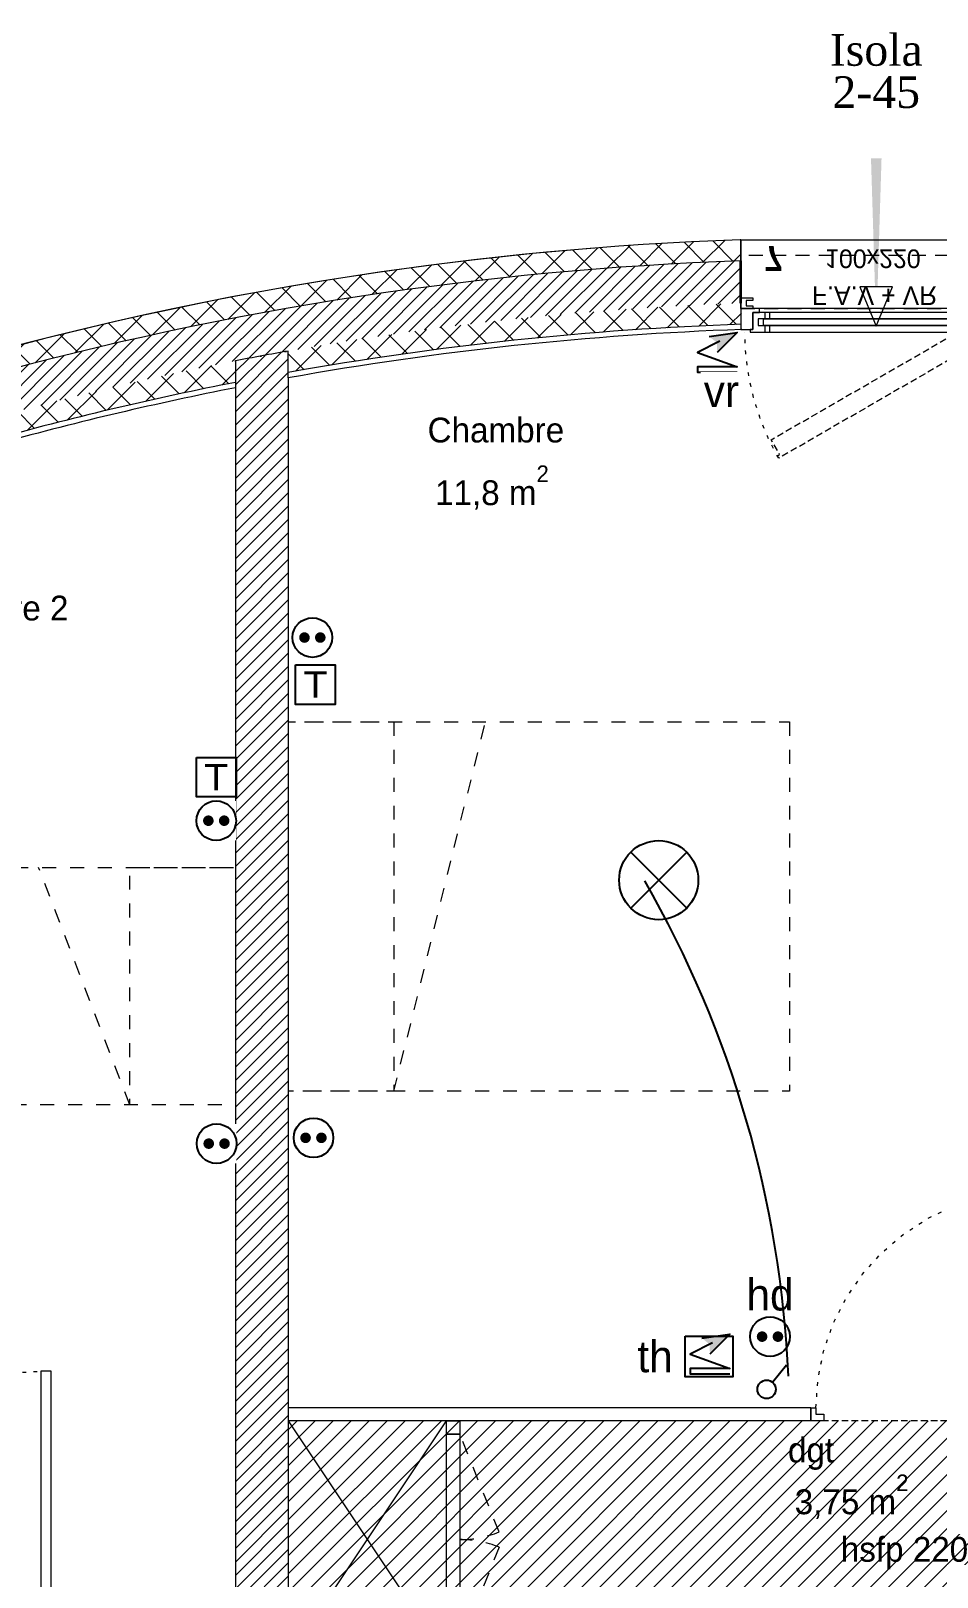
# Model space of a CAD drawing. Header units: centimetres. Extents: x 2738 to 7810, y 2495 to 5758.
# Drawn here: x 4355 to 4699, y 5005 to 5592 of the extents above; entities that cross this region are included whole.
import ezdxf

# ---------------------------------------------------------------- set-up
doc = ezdxf.new("R2010")
doc.units = ezdxf.units.CM
doc.header["$LTSCALE"] = 12.7
for name, pattern in [('Style de ligne -1', [0.83328, 0.41656, -0.41672]), ('Style de ligne -13', [0.29527559055118113, 0.1968503937007874, -0.09842519685039369]), ('Style de ligne -14', [0.29527559055118113, 0.1968503937007874, -0.09842519685039369]), ('Style de ligne -17', [0.6944444444444444, 0.41656, -0.2778844444444445]), ('Style de ligne -18', [0.3280839764644265, 0.1093613254881422, -0.2187226509762843]), ('VW-01', [0.83312, 0.41656, -0.41656])]:
    doc.linetypes.add(name, pattern=pattern)
for name, color, linetype, lineweight in [('B Faux plafonds', 7, 'Continuous', 5), ('B GÈnÈral', 7, 'Continuous', 5), ('B Général', 7, 'Continuous', 5), ('C ANNOTATIONS-prestations', 7, 'Continuous', 5), ('C ANNOTATIONS-texte', 7, 'Continuous', 5), ('C ANNOTATIONS-texte surfaces', 7, 'Continuous', 5), ('prlm-ELEC-CFA', 1, 'Continuous', 25), ('prlm-ELEC-CFO', 1, 'Continuous', 25)]:
    doc.layers.add(name, color=color, linetype=linetype, lineweight=lineweight)
doc.layers.add('prlm-VMC', color=93, linetype='Continuous')
doc.styles.add('Eurostile', font='')
doc.styles.add('Eurostile (bold)', font='')
doc.styles.add('prlm-elec-cfa', font='comic.ttf', dxfattribs={"height": 12})
doc.styles.add('prlm-elec-cfo', font='comic.ttf', dxfattribs={"height": 12})
doc.styles.add('prlm-vmc', font='pala.ttf', dxfattribs={"height": 14})
doc.styles.get('Eurostile').set_extended_font_data('Eurostile')
doc.styles.get('Eurostile (bold)').set_extended_font_data('Eurostile', bold=True)
pattern_1 = [(44.99999999999999, (0, 0), (-5.656854249492381, 5.656854249492381), []), (135, (0, 0), (5.65685424949238, 5.656854249492379), [])]
pattern_2 = [(45, (0, 0), (2.425347222222122, -2.645833333333339), [])]

# ---------------------------------------------------------------- blocks, each defined once
blk = doc.blocks.new('F 100x220 (all. vitrée fixe) + VR')
at = {"layer": 'B Général', "color": 7, "linetype": 'Continuous', "lineweight": 35}
for p, q in [((-50, 7), (-50, -9)), ((50, 7), (50, -9))]:
    blk.add_line(p, q, dxfattribs=at)
at = {"layer": 'B Général'}
blk.add_line((45, 9), (-45, 9.000000024665496), dxfattribs=at)
at = {"layer": 'B Général', "color": 7, "linetype": 'Style de ligne -14', "lineweight": 5, "flags": 128}
blk.add_lwpolyline([(-35.68747686898242, 65.8169872981085), (-36.18747686898242, 64.95096189432405), (-35.32145146519797, 64.45096189432405), (-38.57145146519797, 58.82179676972527), (42.63397459621556, 11.93782217350899), (45.88397459621556, 17.56698729810778), (46.75, 17.06698729810778), (47.25, 17.93301270189222)], close=True, dxfattribs=at)
at = {"layer": 'B Général', "color": 7, "linetype": 'Continuous', "lineweight": 5, "flags": 128}
for points in [[(-39, 15.5), (-41.5, 15.5), (-41.5, 13), (-39, 13), (-39, 10.5), (-45.5, 10.5), (-45.5, 17), (-46.5, 17), (-46.5, 18), (-39, 18)], [(39, 15.5), (41.5, 15.5), (41.5, 13), (39, 13), (39, 10.5), (45.5, 10.5), (45.5, 17), (46.5, 17), (46.5, 18), (39, 18)]]:
    blk.add_lwpolyline(points, close=True, dxfattribs=at)
at = {"layer": 'B Général', "lineweight": 5, "flags": 128}
for points in [[(-41, 18), (41, 18), (41, 15.5), (-41, 15.5)], [(-43, 10.5), (-43, 9), (-50, 9), (-50, 17), (-45.5, 17), (-45.5, 10.5)], [(-43.5, 15.5), (43.5, 15.5), (43.5, 13), (-43.5, 13)], [(-41, 13), (41, 13), (41, 10.5), (-41, 10.5)], [(43, 10.5), (43, 9), (50, 9), (50, 17), (45.5, 17), (45.5, 10.5)], [(-50, 9), (-50, 5), (-45.5, 5), (-45.5, 6), (-48, 6), (-48, 8), (-45.5, 8), (-45.5, 9)], [(50, 9), (50, 5), (45.5, 5), (45.5, 6), (48, 6), (48, 8), (45.5, 8), (45.5, 9)]]:
    blk.add_lwpolyline(points, close=True, dxfattribs=at)
at = {"layer": 'B Général', "color": 7, "linetype": 'Style de ligne -17', "lineweight": 5, "flags": 128}
blk.add_lwpolyline([(-50, 9), (50, 9), (50, -10.99999999999999), (-50, -10.99999999999999)], close=True, dxfattribs=at)
at = {"layer": 'B Général', "lineweight": 13, "flags": 128}
blk.add_lwpolyline([(-50, -9), (-50, -17), (50, -17), (50, -9)], dxfattribs=at)
at = {"layer": 'B Général'}
blk.add_circle((47, 17.5), 0.5, dxfattribs=at)
at = {"layer": 'B Général', "color": 7, "linetype": 'Style de ligne -18', "lineweight": 5}
blk.add_arc((49, 17.5), 97.50128204285315, 150.2938219346503, 179.7061780653493, dxfattribs=at)
at = {"layer": 'B Général', "color": 7, "insert": (-23.11228434244791, 7.698167323706902), "char_height": 7.059000651041666, "attachment_point": 1, "line_spacing_factor": 0.8941417206159927, "style": 'Eurostile'}
blk.add_mtext('F.A.V + VR', dxfattribs=at)
at = {"layer": 'C ANNOTATIONS-prestations', "insert": (-41.14610358039798, -5.189102588252828), "char_height": 9.412000868055555, "attachment_point": 1, "rotation": 359.9999977054835, "line_spacing_factor": 0.8941417206159925, "style": 'Eurostile (bold)'}
blk.add_mtext('7', dxfattribs=at)
at = {"layer": 'C ANNOTATIONS-prestations', "insert": (-2.023100006972253e-07, -6.301830679948291), "char_height": 7.059000651041666, "width": 100.0000003003514, "attachment_point": 2, "rotation": 359.9999977054835, "line_spacing_factor": 0.8941417206159927, "style": 'Eurostile'}
blk.add_mtext('100x220', dxfattribs=at)
blk = doc.blocks.new('xi.PTCE')
at = {"layer": 'prlm-ELEC-CFO', "color": 0}
for points in [[(-10.60659522320293, 10.60659522319725), (10.60659522319941, -10.6065952232051)], [(10.60659522319322, 10.60659522319992), (-10.60659522320561, -10.6065952231989)]]:
    blk.add_lwpolyline(points, dxfattribs=at)
at = {"layer": 'prlm-ELEC-CFO', "color": 0, "linetype": 'ByBlock'}
blk.add_circle((0, -5.684341886080801e-12), 14.99999081525029, dxfattribs=at)
blk = doc.blocks.new('xi.SA')
at = {"layer": 'prlm-ELEC-CFO', "color": 0}
blk.add_lwpolyline([(0.1999519872527831, -1.277829679505246), (5.500000000000002, 5.280328626265042)], dxfattribs=at)
blk.add_circle((-2.000000000000001, -4.000000000000004), 3.5, dxfattribs=at)
blk = doc.blocks.new('xi.PCHD')
at = {"color": 0, "lineweight": 5}
blk.add_wipeout([(-7.500000000000002, -7.5), (7.499999999999995, -7.5), (7.4999999999999964, 7.4999999999999964), (-7.499999999999998, 7.4999999999999964)], dxfattribs=at).dxf.layer = 'prlm-ELEC-CFO'
at = {"layer": 'prlm-ELEC-CFO', "color": 0, "linetype": 'ByBlock', "lineweight": 5, "const_width": 2}
for points in [[(-4.000000000000002, 0, 1), (-2.000000000000002, 0, 1)], [(1.999999999999998, 0, 1), (3.999999999999998, 0, 1)]]:
    blk.add_lwpolyline(points, format="xyb", close=True, dxfattribs=at)
at = {"layer": 'prlm-ELEC-CFO', "color": 0, "linetype": 'ByBlock', "lineweight": -2}
blk.add_circle((-3.552713678800501e-15, 0), 7.5, dxfattribs=at)
blk = doc.blocks.new('xi.PC')
at = {"color": 0, "lineweight": 5}
blk.add_wipeout([(-7.500000000000002, -7.5), (7.499999999999995, -7.5), (7.4999999999999964, 7.4999999999999964), (-7.499999999999998, 7.4999999999999964)], dxfattribs=at).dxf.layer = 'prlm-ELEC-CFO'
at = {"layer": 'prlm-ELEC-CFO', "color": 0, "linetype": 'ByBlock', "lineweight": 5, "const_width": 2}
for points in [[(-4.000000000000002, 0, 1), (-2.000000000000002, 0, 1)], [(1.999999999999998, 0, 1), (3.999999999999998, 0, 1)]]:
    blk.add_lwpolyline(points, format="xyb", close=True, dxfattribs=at)
at = {"layer": 'prlm-ELEC-CFO', "color": 0, "linetype": 'ByBlock', "lineweight": -2}
blk.add_circle((-3.552713678800501e-15, 0), 7.5, dxfattribs=at)
blk = doc.blocks.new('xi.TEL')
at = {"layer": 'prlm-ELEC-CFA', "color": 0, "linetype": 'ByBlock', "lineweight": -2, "flags": 128}
blk.add_lwpolyline([(-7.499999999999999, 7.5), (7.500000000000002, 7.5), (7.499999999999998, -7.5), (-7.500000000000002, -7.5)], close=True, dxfattribs=at)
at = {"layer": 'prlm-ELEC-CFA', "color": 0, "linetype": 'ByBlock', "insert": (-1.77635683940025e-15, 3.637978807091713e-12), "char_height": 10, "width": 11.36, "attachment_point": 5}
blk.add_mtext('{\\fVerdana|b0|i0|c0|p34;T}', dxfattribs=at)
blk = doc.blocks.new('xi.VR')
at = {"layer": 'prlm-ELEC-CFO', "lineweight": 5}
blk.add_hatch(color=0, dxfattribs=at).paths.add_polyline_path([(-2.999999999999967, 6.000000000000014), (-0.1026311234992878, 3.698684438250361), (0, 0), (7.500000000000002, 7.5)])
at = {"layer": 'prlm-ELEC-CFO', "color": 0}
for points in [[(-2.999999999999967, 6.000000000000014), (7.500000000000002, 7.5), (-2.775557561562891e-17, 8.881784197001252e-16)], [(0.954681274365611, 4.227340637182806), (-7.499999999999992, 7.105427357601002e-15), (7.500000000000009, -5.499999999999993), (-7.499999999999991, -5.499999999999986), (-7.499999999999992, -7.499999999999986), (7.500000000000008, -7.499999999999993)]]:
    blk.add_lwpolyline(points, dxfattribs=at)
blk = doc.blocks.new('xi.TH')
at = {"color": 0, "lineweight": 5}
blk.add_wipeout([(-7.500000000000002, -7.5), (7.499999999999995, -7.5), (7.4999999999999964, 7.4999999999999964), (-7.499999999999998, 7.4999999999999964)], dxfattribs=at).dxf.layer = 'prlm-ELEC-CFA'
at = {"layer": 'prlm-ELEC-CFA', "lineweight": 5}
blk.add_hatch(color=0, dxfattribs=at).paths.add_polyline_path([(-2.999999999999967, 6.000000000000009), (-0.1026311234992878, 3.698684438250353), (0, -3.552713678800501e-15), (7.500000000000002, 7.499999999999996)])
at = {"layer": 'prlm-ELEC-CFA', "color": 0}
for points in [[(-2.999999999999967, 6.000000000000015), (7.500000000000002, 7.500000000000001), (-5.551115123125783e-17, 1.77635683940025e-15)], [(0.954681274365611, 4.227340637182804), (-7.499999999999992, 7.105427357601002e-15), (7.500000000000009, -5.499999999999993), (-7.499999999999991, -5.499999999999993), (-7.499999999999992, -7.499999999999993), (7.500000000000008, -7.499999999999993)]]:
    blk.add_lwpolyline(points, dxfattribs=at)
blk = doc.blocks.new('PP 80')
at = {"layer": 'B Général', "flags": 128}
blk.add_lwpolyline([(-43, 2.5), (-43, 85.50000000000001), (-39, 85.50000000000001), (-39, 2.5)], close=True, dxfattribs=at)
at = {"layer": 'B Général', "linetype": 'Style de ligne -18', "lineweight": 5, "flags": 128}
blk.add_lwpolyline([(46, 2.5), (45.27281322436674, 13.33367395527999), (43.10369523933956, 23.98198074408892), (39.52976026989165, 34.26272488556464), (34.6121593153193, 44.00000000000001), (28.43503392665159, 53.02719860764389), (21.1040763975609, 61.18986283894628), (12.74472147155377, 68.34832724354823), (3.5, 74.38010851278563), (-6.471908247187026, 79.18200119882823), (-17.00038117028418, 82.67184358162976), (-27.90527366882278, 84.78992349320853), (-39, 85.50000000000001)], dxfattribs=at)
at = {"layer": 'B Général', "color": 7, "linetype": 'Continuous', "lineweight": 5, "flags": 128}
for points in [[(-45, 2.5), (-43, 2.5), (-43, 0), (-40, 0), (-40, -2.5), (-45, -2.5)], [(48, 2.5), (46, 2.5), (46, 0), (43, 0), (43, -2.5), (48, -2.5), (48, -2.5), (48, -2.5), (48, 1.785714285714266), (48, 1.785714285714266)]]:
    blk.add_lwpolyline(points, close=True, dxfattribs=at)
at = {"layer": 'C ANNOTATIONS-prestations', "insert": (-37.49847276475694, 32.5), "char_height": 5.882500542534722, "attachment_point": 1, "rotation": 90, "line_spacing_factor": 0.8941417206159925, "style": 'Eurostile'}
blk.add_mtext('PP 83 x 204', dxfattribs=at)
blk = doc.blocks.new('PL 60.90')
at = {"layer": 'B Général', "color": 7, "linetype": 'Continuous', "lineweight": 5}
for p, q in [((-42.5, 42.83333333333339), (47.5, -17.27250000000004)), ((47.5, 42.72749999999996), (-42.5, -17.27250000000004))]:
    blk.add_line(p, q, dxfattribs=at)
at = {"layer": 'B Général', "color": 7, "linetype": 'Style de ligne -1', "lineweight": 5}
for p, q in [((-0.3851021013543232, -37.18840942494315), (-37.5, -22.27250000000004)), ((5.385102101354323, -37.18840942494315), (42.5, -22.27250000000004))]:
    blk.add_line(p, q, dxfattribs=at)
at = {"layer": 'B Général', "color": 7, "linetype": 'Continuous', "lineweight": 5, "flags": 128}
for points in [[(47.5, -17.27250000000004), (47.5, 42.72749999999996), (-42.5, 42.72749999999996), (-42.5, -17.27250000000004)], [(-37.5, -17.27250000000004), (-37.5, -22.27250000000004), (-42.5, -22.27250000000004), (-42.5, -17.27250000000004)], [(47.5, -17.27250000000004), (47.5, -22.27250000000004), (42.5, -22.27250000000004), (42.5, -17.27250000000004)]]:
    blk.add_lwpolyline(points, close=True, dxfattribs=at)
at = {"layer": 'B Général', "color": 252, "linetype": 'Continuous', "lineweight": 5, "true_color": 0x888888, "flags": 128}
blk.add_lwpolyline([(42.5, -17.27250000000004), (42.5, -22.27250000000004), (-42.5, -22.27250000000004), (-42.5, -17.27250000000004)], close=True, dxfattribs=at)
at = {"layer": 'B Général', "color": 7, "linetype": 'Style de ligne -1', "lineweight": 5}
for centre, start, end in [((-37.5, -22.27250000000004), 338.1055604743493, 0), ((42.5, -22.27250000000004), 180, 201.8944395256507)]:
    blk.add_arc(centre, 39.99999999999999, start, end, dxfattribs=at)
at = {"layer": 'B Général', "color": 7, "insert": (-36.72649730810362, 22.09816731770833), "char_height": 7.059000651041666, "attachment_point": 1, "line_spacing_factor": 0.8941417206159927, "style": 'Eurostile'}
blk.add_mtext('PL', dxfattribs=at)
at = {"layer": 'C ANNOTATIONS-prestations', "insert": (-36.72649730810362, 10.60666666666663), "char_height": 4.706000434027778, "attachment_point": 4, "line_spacing_factor": 0.8941417206159925, "style": 'Eurostile'}
blk.add_mtext('60*90', dxfattribs=at)
blk = doc.blocks.new('Groupe-8-1')
at = {"layer": 'B Général', "color": 7, "linetype": 'VW-01', "lineweight": 5}
blk.add_line((70.00000000000072, -99.98917094827775), (-69.99999999999928, -65.35394741364871), dxfattribs=at)
at = {"layer": 'B Général', "linetype": 'VW-01', "flags": 128}
for points in [[(-70, 50), (70, 50), (70, -140), (-70, -140)], [(-70, -99.98917094827775), (70, -99.98917094827775), (70, -140), (-70, -140)]]:
    blk.add_lwpolyline(points, close=True, dxfattribs=at)
blk = doc.blocks.new('Lit 90.190')
at = {"layer": 'B Général', "color": 7, "linetype": 'VW-01', "lineweight": 5}
blk.add_line((45, 54.98917094827775), (-45, 20.35394741364944), dxfattribs=at)
at = {"layer": 'B Général', "linetype": 'VW-01', "flags": 128}
for points in [[(-45, 95), (45, 95), (45, -95), (-45, -95)], [(-45, 95), (45, 95), (45, 54.98917094827775), (-45, 54.98917094827775)]]:
    blk.add_lwpolyline(points, close=True, dxfattribs=at)
blk = doc.blocks.new('xi.EA')
at = {"layer": 'prlm-VMC', "color": 0, "linetype": 'ByBlock', "lineweight": 5, "flags": 128}
blk.add_lwpolyline([(-6.173283998447005, -15.00409564159054), (6.173283998461557, -15.00409564159054), (0, 0)], close=True, dxfattribs=at)
at = {"layer": 'prlm-VMC', "color": 0, "linetype": 'ByBlock', "lineweight": -2, "flags": 128}
blk.add_lwpolyline([(0, -15.00409564159054, 1, 4, 0), (0, -63.62936813302804, 1, 1, 0)], format="xyseb", dxfattribs=at)
at = {"layer": 'prlm-VMC', "color": 0, "linetype": 'ByBlock', "lineweight": 5}
blk.add_solid([(1.364242052659392e-12, -2.273736754432321e-12), (6.173283998465649, -15.00409564158872), (-6.173283998440183, -15.00409564158872), (1.364242052659392e-12, -2.273736754432321e-12)], dxfattribs=at)

msp = doc.modelspace()

# ---------------------------------------------------------------- hatches: boundary and pattern name
at = {"layer": 'B Faux plafonds', "linetype": 'Continuous', "lineweight": 5, "true_color": 0xaaaaaa}
h = msp.add_hatch(dxfattribs=at)
h.set_pattern_fill('F_P__SOFFITE', color=253, style=0, pattern_type=2)
h.set_pattern_definition([(45, (4792.961554456083, 5045.801573247729), (-3.527777777777778, 3.307291666666667), [])])
h.paths.add_polyline_path([(4743.963268090984, 5064.570395290802), (4452.963473407079, 5064.570362169521), (4452.965966646077, 4643.43765839827), (4536.964720116032, 4643.437652509281), (4536.965892471481, 4731.254518377687), (4631.968096673762, 4731.438190967347), (4631.964720111144, 4919.388904505421), (4743.962488363633, 4919.38890450542)])
at = {"layer": 'B GÈnÈral', "linetype": 'Continuous', "lineweight": 5, "true_color": 0x808080}
h = msp.add_hatch(dxfattribs=at)
h.set_pattern_fill('02_ISOLANT', color=8, style=0, pattern_type=2)
h.set_pattern_definition(pattern_1)
edge = h.paths.add_edge_path()
edge.add_arc((4667.759200453982, 4260.406289188916), 1244.726036363747, 91.99786427650531, 105.4374049301651)
edge.add_line((4336.431227749936, 5460.224892189232), (4333.991744516112, 5467.850618150043))
edge.add_arc((4667.759200453982, 4260.406289188912), 1252.726036363752, 91.99150784026449, 105.45211454085279, ccw=False)
edge.add_line((4624.225253878176, 5512.375664884328), (4624.365257687826, 5504.375690473776))
h = msp.add_hatch(dxfattribs=at)
h.set_pattern_fill('02_ISOLANT', color=8, angle=180, style=0, pattern_type=2)
h.set_pattern_definition([(225, (0, 0), (5.656854249492381, -5.656854249492381), []), (315, (0, 0), (-5.656854249492381, -5.656854249492379), [])])
h.paths.add_polyline_path([(4624.521740016009, 5504.375664884311), (4624.521740016009, 5512.375664884311), (4624.225253877659, 5512.375664884311), (4624.365258135476, 5504.375664884311)])
at = {"layer": 'B GÈnÈral', "linetype": 'Continuous', "lineweight": 5}
h = msp.add_hatch(dxfattribs=at)
h.set_pattern_fill('50_BETON', style=0, pattern_type=2)
h.set_pattern_definition(pattern_2)
edge = h.paths.add_edge_path()
edge.add_arc((4667.759200451997, 4260.406289201881), 1228.726036350721, 92.01082550019494, 105.4074106086548)
edge.add_line((4341.310270737133, 5444.97320107059), (4336.431227749936, 5460.224892189232))
edge.add_arc((4667.759200453983, 4260.406289188916), 1244.726036363747, 91.99786427650531, 105.43740493016509, ccw=False)
edge.add_line((4624.365257687826, 5504.375690473776), (4624.645266127155, 5488.375694795191))
h = msp.add_hatch(dxfattribs=at)
h.set_pattern_fill('50_BETON', style=0, pattern_type=2)
h.set_pattern_definition(pattern_2)
h.paths.add_polyline_path([(4624.521740016009, 5488.375664884311), (4624.521740016009, 5504.375664884311), (4624.365258135476, 5504.375664884311), (4624.64526665111, 5488.375664884311)])
at = {"layer": 'B GÈnÈral', "linetype": 'Continuous', "lineweight": 5, "true_color": 0x808080}
h = msp.add_hatch(dxfattribs=at)
h.set_pattern_fill('02_ISOLANT', color=8, style=0, pattern_type=2)
h.set_pattern_definition(pattern_1)
edge = h.paths.add_edge_path()
edge.add_line((4452.964720126483, 5470.212473525571), (4452.964720116041, 5462.086524140329))
edge.add_arc((4667.759200451857, 4260.406289203889), 1220.726036348709, 92.01743354351248, 100.13431573505011, ccw=False)
edge.add_line((4624.785270767586, 5480.375672912809), (4624.645266127155, 5488.375694795191))
edge.add_line((4624.645266127155, 5488.375694795191), (4624.645266128337, 5488.375694795232))
edge.add_arc((4667.759200451999, 4260.406289201881), 1228.726036350721, 92.01082550013996, 100.0676432417851)
edge.add_line((4452.96472013061, 5470.212473526303), (4452.964720126483, 5470.212473525571))
h = msp.add_hatch(dxfattribs=at)
h.set_pattern_fill('02_ISOLANT', color=8, style=0, pattern_type=2)
h.set_pattern_definition(pattern_1)
h.paths.add_polyline_path([(4624.521740016009, 5480.375664884311), (4624.521740016009, 5488.375664884311), (4624.64526665111, 5488.375664884311), (4624.785270908927, 5480.375664884311)])
h = msp.add_hatch(dxfattribs=at)
h.set_pattern_fill('02_ISOLANT', color=8, style=0, pattern_type=2)
h.set_pattern_definition(pattern_1)
edge = h.paths.add_edge_path()
edge.add_line((4432.964720116041, 5466.490541818554), (4452.964720126483, 5470.212473525571))
edge.add_arc((4667.759200357591, 4260.40628970945), 1228.726035834465, 100.0676432417835, 101.0162702133307)
at = {"layer": 'B GÈnÈral', "linetype": 'Continuous', "lineweight": 5}
h = msp.add_hatch(dxfattribs=at)
h.set_pattern_fill('50_BETON', style=0, pattern_type=2)
h.set_pattern_definition(pattern_2)
h.paths.add_polyline_path([(4432.964720116041, 4625.437652551657), (4452.964720116041, 4643.437652551656), (4452.96472011604, 5470.212473523629), (4432.96472011604, 5466.490541818474)])
at = {"layer": 'B GÈnÈral', "linetype": 'Continuous', "lineweight": 5, "true_color": 0x808080}
h = msp.add_hatch(dxfattribs=at)
h.set_pattern_fill('02_ISOLANT', color=8, style=0, pattern_type=2)
h.set_pattern_definition(pattern_1)
edge = h.paths.add_edge_path()
edge.add_line((4432.964720116041, 5458.339345690551), (4432.964720116041, 5466.490541818554))
edge.add_line((4432.964720116041, 5466.490541818554), (4432.964720114942, 5466.490541818341))
edge.add_arc((4667.759200452012, 4260.406289201884), 1228.726036350721, 101.0162702131816, 105.4074106085994)
edge.add_line((4341.310270738292, 5444.97320107091), (4341.310270737134, 5444.97320107059))
edge.add_line((4341.310270737134, 5444.97320107059), (4343.749831495107, 5437.347232772416))
edge.add_line((4343.749831495107, 5437.347232772416), (4343.749831495793, 5437.347232772604))
edge.add_arc((4667.759200452202, 4260.406289200379), 1220.726036352225, 101.08937717038577, 105.392118351567, ccw=False)
edge.add_line((4432.964720112482, 5458.339345689853), (4432.964720116041, 5458.339345690551))

# ---------------------------------------------------------------- linework, layer by layer
at = {"layer": 'B Général', "color": 7, "linetype": 'Continuous', "lineweight": 5}
for p, q in [((4624.521740016009, 5512.375664884311), (4624.225253877659, 5512.375664884311)), ((4624.521740016009, 5504.375664884311), (4624.365258135476, 5504.375664884311)), ((4624.521740016009, 5488.375664884311), (4624.64526665111, 5488.375664884311)), ((4624.521740016009, 5480.375664884311), (4624.785270908927, 5480.375664884311)), ((4624.521740016009, 5480.375664884311), (4624.785270908927, 5480.375664884311)), ((4624.521740016009, 5478.375664884311), (4624.820271973382, 5478.375664884311)), ((4452.96472011604, 5460.054772256872), (4452.964720116041, 4643.437652551656)), ((4432.96472011604, 5456.301227598527), (4432.964720116041, 4625.437652551656)), ((4452.96470953837, 5069.571578538734), (4452.964666546191, 5064.571578538919)), ((4650.96293037854, 5069.569876063769), (4452.96470953837, 5069.571578538734)), ((4650.96293037854, 5069.569876063769), (4650.962887386362, 5064.569876063954)), ((4650.962887386362, 5064.569876063954), (4452.964666546191, 5064.571578538919))]:
    msp.add_line(p, q, dxfattribs=at)
at = {"layer": 'B Général', "color": 7, "linetype": 'Continuous', "lineweight": 13}
for p, q in [((4624.521740016009, 5512.375664884311), (4624.225253877659, 5512.375664884311)), ((4624.521740016009, 5512.375664884311), (4624.521740016009, 5478.375664884311)), ((4624.521740016009, 5478.375664884311), (4624.820271973382, 5478.375664884311)), ((4650.96293037854, 5069.569876063769), (4452.96470953837, 5069.571578538734)), ((4650.962887386362, 5064.569876063954), (4452.964666546191, 5064.571578538919))]:
    msp.add_line(p, q, dxfattribs=at)
at = {"layer": 'B Général', "color": 7, "linetype": 'Continuous', "lineweight": 18}
for p, q in [((4624.521740016009, 5504.375664884311), (4624.365258135476, 5504.375664884311)), ((4624.521740016009, 5488.375664884311), (4624.64526665111, 5488.375664884311)), ((4452.96472011604, 5460.054772256872), (4452.96472011604, 5470.212473523629)), ((4432.96472011604, 5466.490541818474), (4432.96472011604, 5456.301227598527)), ((4452.96472011604, 5460.054772256872), (4452.964720116041, 4643.437652551656)), ((4432.96472011604, 5456.301227598527), (4432.964720116041, 4625.437652551656))]:
    msp.add_line(p, q, dxfattribs=at)
at = {"layer": 'B Général', "linetype": 'Style de ligne -18', "lineweight": 5}
msp.add_line((4348.019001031986, 5082.727576039404), (4359.113727363163, 5083.437652546196), dxfattribs=at)
at = {"layer": 'B Général'}
for p, q in [((4363.113727363163, 5083.437652546196), (4359.113727363163, 5083.437652546196)), ((4359.113727363163, 5083.437652546196), (4359.113727363163, 5000.437652546196)), ((4363.113727363163, 5000.437652546196), (4363.113727363163, 5083.437652546196))]:
    msp.add_line(p, q, dxfattribs=at)
at = {"layer": 'B Général', "color": 7, "linetype": 'Continuous', "lineweight": 5, "flags": 128}
msp.add_lwpolyline([(4568.803185940352, 5509.223589664536, 0.2972460789092191), (3485.09885499022, 4673.447475045303), (3485.040324076622, 4673.279878274472), (3420.82144369265, 4459.344540998516)], format="xyb", dxfattribs=at)
at = {"layer": 'B Général', "color": 7, "linetype": 'Style de ligne -13', "lineweight": 5, "flags": 128}
msp.add_lwpolyline([(4743.963268090984, 5064.570395290802), (4452.963473407079, 5064.570362169521), (4452.965966646077, 4643.43765839827), (4536.964720116032, 4643.437652509281), (4536.965892471481, 4731.254518377687), (4631.968096673762, 4731.438190967347), (4631.964720111144, 4919.388904505421), (4743.962488363633, 4919.38890450542)], close=True, dxfattribs=at)
at = {"layer": 'B Général', "color": 7, "linetype": 'Continuous', "lineweight": 5}
for centre, radius, start, end in [((4667.759200453982, 4260.406289188912), 1252.726036363752, 91.99150784026462, 105.4521145408528), ((4667.759200453982, 4260.406289188916), 1244.726036363747, 91.99786427650542, 105.4374049301651), ((4667.759200453977, 4260.40628918895), 1220.726036363714, 92.0174335435871, 100.1343157350252), ((4667.759200453977, 4260.40628918895), 1220.726036363714, 92.0174335435871, 100.1343157350252), ((4667.759200454035, 4260.406289188404), 1218.72603636426, 92.01909911177313, 100.1511228096989), ((4667.759200453025, 4260.406289194581), 1228.726036358002, 100.0676432424552, 101.0162702131114), ((4667.759200453025, 4260.406289194581), 1228.726036358002, 100.0676432424552, 101.0162702131114), ((4667.759200453025, 4260.406289194581), 1228.726036358002, 100.0676432424552, 101.0162702131114), ((4667.759200453875, 4260.406289189419), 1220.726036363233, 101.0893771701943, 105.3921183515395), ((4667.759200453875, 4260.406289189419), 1220.726036363233, 101.0893771701943, 105.3921183515395), ((4667.75920045404, 4260.406289188632), 1218.726036364036, 101.1078067558072, 105.3882638915685)]:
    msp.add_arc(centre, radius, start, end, dxfattribs=at)
at = {"layer": 'B Général', "color": 7, "linetype": 'Continuous', "lineweight": 13}
for centre, radius, start, end in [((4667.759200453983, 4260.406289188908), 1252.726036363755, 91.99150784026462, 105.4521145408528), ((4667.759200453981, 4260.406289188972), 1218.726036363691, 92.01909911174536, 100.1511228097012), ((4667.759200453982, 4260.406289188921), 1218.726036363742, 101.1078067558071, 105.3882638915695)]:
    msp.add_arc(centre, radius, start, end, dxfattribs=at)
at = {"layer": 'B Général', "color": 7, "linetype": 'Continuous', "lineweight": 18}
for centre, radius, start, end in [((4667.759200453982, 4260.406289188916), 1244.726036363747, 91.99786427650542, 105.4374049301651), ((4667.759200453025, 4260.406289194581), 1228.726036358002, 100.0676432424552, 101.0162702131114), ((4667.759200453025, 4260.406289194581), 1228.726036358002, 100.0676432424552, 101.0162702131114), ((4667.759200453025, 4260.406289194581), 1228.726036358002, 100.0676432424552, 101.0162702131114)]:
    msp.add_arc(centre, radius, start, end, dxfattribs=at)

# ---------------------------------------------------------------- block references
at = {"layer": 'B Général', "color": 7, "xscale": -1}
for name, p, rotation in [('F 100x220 (all. vitrée fixe) + VR', (4674.521740740189, 5495.375664884311), 180), ('F 100x220 (all. vitrée fixe) + VR', (4291.244775018967, 5437.375160649243), 197.7395661318826), ('PP 80', (4698.962908880677, 5067.069463338949), 359.9995073459256)]:
    msp.add_blockref(name, p, dxfattribs=dict(at, rotation=rotation))
at = {"layer": 'B Général', "rotation": 270}
msp.add_blockref('Groupe-8-1', (4592.98823190464, 5259.57148397504), dxfattribs=at)
at = {"layer": 'B Général', "color": 7}
for name, p, rotation in [('Lit 90.190', (4337.96471989196, 5229.391210723426), 270), ('PL 60.90', (4495.690973407079, 5017.070362169521), 90)]:
    msp.add_blockref(name, p, dxfattribs=dict(at, rotation=rotation))
at = {"layer": 'prlm-ELEC-CFO'}
for name, p in [('xi.VR', (4615.533932330885, 5469.685510261604)), ('xi.PTCE', (4593.373516286531, 5269.611769264456)), ('xi.SA', (4636.247094339528, 5080.532364699269))]:
    msp.add_blockref(name, p, dxfattribs=at)
at = {"layer": 'prlm-VMC', "rotation": 180.005066219902}
msp.add_blockref('xi.EA', (4675.817924653552, 5479.611533768672), dxfattribs=at)

# ---------------------------------------------------------------- texts
at = {"layer": 'C ANNOTATIONS-prestations', "insert": (4662.36138952925, 5008.337793394309), "char_height": 9.412000868055555, "width": 70.13276234575387, "attachment_point": 7, "line_spacing_factor": 0.8941417206159925, "style": 'Eurostile'}
msp.add_mtext('hsfp 220', dxfattribs=at)
at = {"layer": 'C ANNOTATIONS-texte', "char_height": 9.412000868055555, "attachment_point": 8, "line_spacing_factor": 0.8941417206159925, "style": 'Eurostile'}
for s, insert in [('Chambre', (4531.641471765955, 5435.409441151129)), ('Chambre 2', (4338.512434504734, 5367.919007365188)), ('dgt', (4651.095534226759, 5045.988798113465))]:
    msp.add_mtext(s, dxfattribs=dict(at, insert=insert))
at = {"layer": 'C ANNOTATIONS-texte surfaces', "char_height": 9.412000868055555, "attachment_point": 2, "line_spacing_factor": 0.8941417206159925, "style": 'Eurostile'}
for s, insert in [('11,8 m{\\H0.6667x;\\S2^ ;}', (4530.152200753678, 5426.839193883204)), ('3,75 m{\\H0.6667x;\\S2^ ;}', (4666.465896496969, 5044.253021203743))]:
    msp.add_mtext(s, dxfattribs=dict(at, insert=insert))
at = {"layer": 'prlm-VMC', "insert": (4675.809376043144, 5576.290972344847), "char_height": 12, "width": 20.50999664028666, "attachment_point": 5, "line_spacing_factor": 0.8, "style": 'prlm-vmc', "bg_fill": 3, "box_fill_scale": 1.1, "bg_fill_color": 256, "bg_fill_transparency": 0}
msp.add_mtext('Isola\\P2-45', dxfattribs=at)

# ---------------------------------------------------------------- next in the draw order: block references
at = {"layer": 'prlm-ELEC-CFO'}
for name, p in [('xi.PC', (4462.090930872017, 5361.577222150449)), ('xi.PC', (4425.663815088205, 5292.139217292655)), ('xi.PC', (4425.799105954032, 5169.701330978914)), ('xi.PC', (4462.511263036059, 5171.905272679935)), ('xi.PCHD', (4635.541020540045, 5096.524098967009))]:
    msp.add_blockref(name, p, dxfattribs=at)

# ---------------------------------------------------------------- next in the draw order: texts
at = {"layer": 'prlm-ELEC-CFO', "lineweight": 20, "insert": (4617.111392685308, 5455.009306843092), "char_height": 12, "attachment_point": 5, "line_spacing_factor": 0.8, "style": 'prlm-elec-cfo', "bg_fill": 3, "box_fill_scale": 1.1, "bg_fill_color": 256, "bg_fill_transparency": 0}
msp.add_mtext('vr', dxfattribs=at)

# ---------------------------------------------------------------- next in the draw order: block references
at = {"layer": 'prlm-ELEC-CFA'}
for p in [(4463.245052914011, 5343.75206652943), (4425.645562310392, 5308.657934362233)]:
    msp.add_blockref('xi.TEL', p, dxfattribs=at)

# ---------------------------------------------------------------- next in the draw order: texts
at = {"layer": 'prlm-ELEC-CFO', "lineweight": 20, "insert": (4635.541088605271, 5112.35622346949), "char_height": 12, "attachment_point": 5, "line_spacing_factor": 0.8, "style": 'prlm-elec-cfo', "bg_fill": 3, "box_fill_scale": 1.1, "bg_fill_color": 256, "bg_fill_transparency": 0}
msp.add_mtext('hd', dxfattribs=at)

# ---------------------------------------------------------------- next in the draw order: linework, layer by layer
at = {"layer": 'prlm-ELEC-CFO'}
msp.add_arc((4228.653048925874, 5063.312272308624), 414.2935721332662, 2.526117112077223, 29.81825241046087, dxfattribs=at)

# ---------------------------------------------------------------- next in the draw order: block references
msp.add_blockref('xi.TH', (4612.762517391649, 5089.931674453701), dxfattribs=at)

# ---------------------------------------------------------------- next in the draw order: texts
at = {"layer": 'prlm-ELEC-CFO', "lineweight": 20, "insert": (4591.972368327071, 5088.937792409937), "char_height": 12, "attachment_point": 5, "line_spacing_factor": 0.8, "style": 'prlm-elec-cfa', "bg_fill": 3, "box_fill_scale": 1.1, "bg_fill_color": 256, "bg_fill_transparency": 0}
msp.add_mtext('th', dxfattribs=at)

# ---------------------------------------------------------------- next in the draw order: linework, layer by layer
at = {"layer": 'prlm-ELEC-CFO'}
msp.add_lwpolyline([(4603.400429436153, 5096.728410456552), (4621.429377915296, 5096.728410456552), (4621.429377915296, 5081.311408107961), (4603.400429436153, 5081.311408107961)], close=True, dxfattribs=at)

doc.saveas('drawing.dxf')
